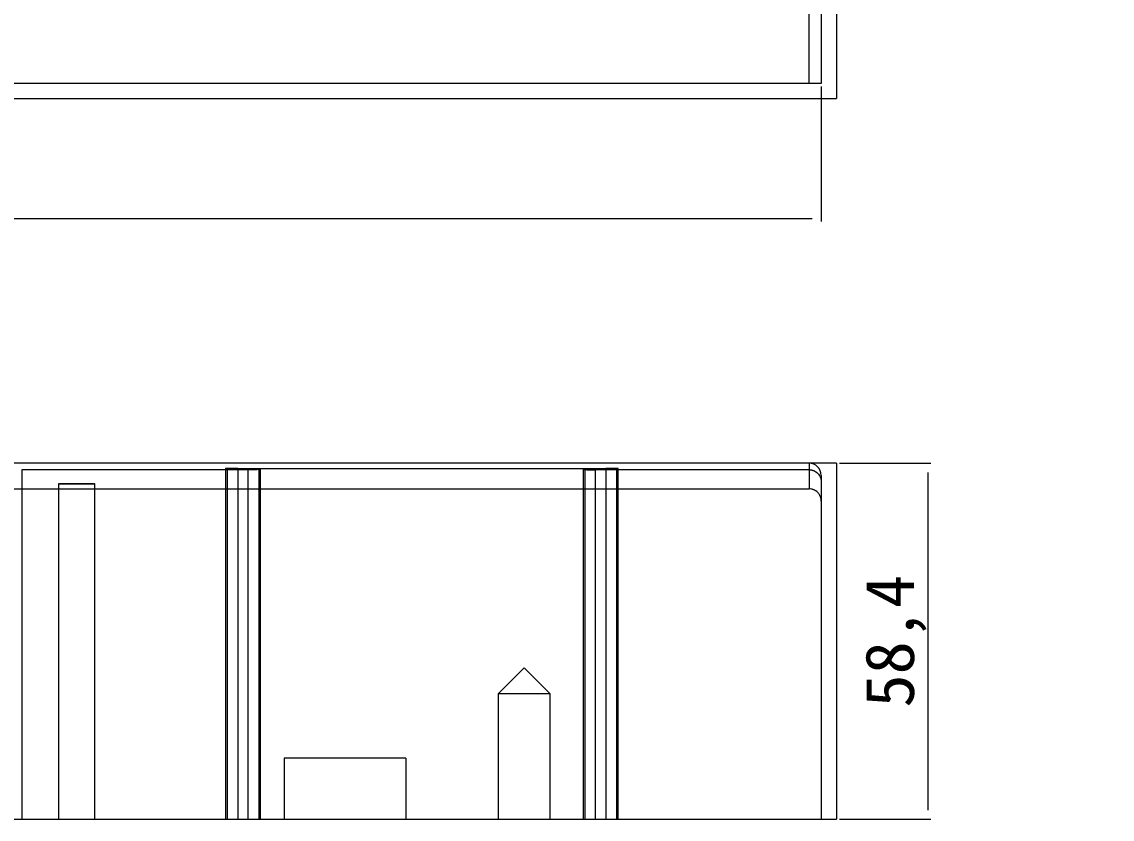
# Model space of a CAD drawing. Header units: millimetres. Extents: x 13888 to 15264, y 42912 to 43706.
# Drawn here: x 14576.8 to 14755.6, y 42927.1 to 43057.9 of the extents above; entities that cross this region are included whole.
import ezdxf

# ---------------------------------------------------------------- set-up
doc = ezdxf.new("R2010")
doc.units = ezdxf.units.MM
doc.linetypes.add('DASHED', pattern=[0])
for name, color, linetype in [('DIE', 7, 'Continuous'), ('DIE_W', 1, 'Continuous'), ('dim', 4, 'Continuous')]:
    doc.layers.add(name, color=color, linetype=linetype)
doc.styles.add('_PUG_ERP', font='txt')
doc.dimstyles.new('_PUG_ERP', dxfattribs={"dimtxt": 8, "dimasz": 1.5, "dimexe": 0.5, "dimexo": 0.5, "dimgap": 0.5, "dimtad": 1, "dimtxsty": '_PUG_ERP', "dimblk": 'CLOSEDBLANK', "dimcen": 0, "dimclrd": 4, "dimclre": 4, "dimclrt": 3, "dimazin": 3, "dimtfac": 1, "dimtmove": 0, "dimatfit": 3, "dimldrblk": 'CLOSEDBLANK', "dimlwd": 9, "dimlwe": 9})

# ---------------------------------------------------------------- blocks, each defined once
blk = doc.blocks.new('*D735')
at = {"layer": 'Defpoints', "color": 0}
for p in [(14710.35, 43630.4), (14725.35, 43630.4), (13998.15, 43045.3)]:
    blk.add_point(p, dxfattribs=at)
at = {"layer": 'dim', "color": 4, "lineweight": 9}
blk.add_line((14710.85, 43630.4), (14755.56, 43630.4), dxfattribs=at)
at = {"layer": 'dim', "color": 3, "lineweight": 13, "insert": (14740.71, 43635.67), "char_height": 8, "attachment_point": 5, "style": '_PUG_ERP'}
blk.add_mtext('585,1', dxfattribs=at)
blk = doc.blocks.new('_ClosedBlank')
blk = doc.blocks.new('*D738')
at = {"layer": 'Defpoints', "color": 0}
for p in [(14710.35, 43645.4), (14710.35, 43630.4), (13998.15, 43045.3)]:
    blk.add_point(p, dxfattribs=at)
at = {"layer": 'dim', "color": 4, "lineweight": 9}
blk.add_line((14710.35, 43630.9), (14710.35, 43677.9), dxfattribs=at)
at = {"layer": 'dim', "color": 3, "lineweight": 13, "insert": (14705.09, 43661.9), "char_height": 8, "attachment_point": 5, "rotation": 90, "style": '_PUG_ERP'}
blk.add_mtext('712,2', dxfattribs=at)
blk = doc.blocks.new('*D739')
at = {"layer": 'Defpoints', "color": 0}
for p in [(14710.35, 42985.48), (14710.35, 42927.08), (14725.35, 42927.08)]:
    blk.add_point(p, dxfattribs=at)
at = {"layer": 'dim', "color": 4, "lineweight": 9}
for p, q in [((14710.85, 42985.48), (14725.85, 42985.48)), ((14725.35, 42983.98), (14725.35, 42928.58)), ((14710.85, 42927.08), (14725.85, 42927.08))]:
    blk.add_line(p, q, dxfattribs=at)
at = {"layer": 'dim', "color": 3, "lineweight": 13, "insert": (14720.09, 42956.28), "char_height": 8, "attachment_point": 5, "rotation": 90, "style": '_PUG_ERP'}
blk.add_mtext('58,4', dxfattribs=at)
blk = doc.blocks.new('*D741')
at = {"layer": 'Defpoints', "color": 0}
for p in [(14000.65, 43054.55), (14707.85, 43047.8), (14707.85, 43025.65)]:
    blk.add_point(p, dxfattribs=at)
at = {"layer": 'dim', "color": 4, "lineweight": 9}
for p, q in [((14000.65, 43054.05), (14000.65, 43025.15)), ((14707.85, 43047.3), (14707.85, 43025.15)), ((14002.15, 43025.65), (14706.35, 43025.65))]:
    blk.add_line(p, q, dxfattribs=at)
at = {"layer": 'dim', "color": 3, "lineweight": 13, "insert": (14354.25, 43030.91), "char_height": 8, "attachment_point": 5, "style": '_PUG_ERP'}
blk.add_mtext('707,2', dxfattribs=at)

msp = doc.modelspace()

# ---------------------------------------------------------------- linework, layer by layer
at = {"layer": 'DIE', "color": 2, "linetype": 'Continuous', "lineweight": 13}
for p, q in [((14705.85, 43047.827), (14705.85, 43483.572)), ((14707.85, 43483.572), (14707.85, 43047.803)), ((14705.85, 42985.479), (14557.752, 42985.479)), ((14705.85, 42985.479), (14705.85, 42981.273)), ((14707.85, 42983.479), (14707.85, 42979.271))]:
    msp.add_line(p, q, dxfattribs=at)
at = {"layer": 'DIE', "color": 155, "linetype": 'DASHED', "lineweight": 13, "ltscale": 0.909614}
for p, q in [((14576.75, 42984.416), (14576.75, 42927.075)), ((14610.423, 42984.584), (14610.423, 42927.075)), ((14612.155, 42984.624), (14612.155, 42927.075)), ((14613.887, 42927.075), (14613.887, 42984.416)), ((14615.619, 42984.459), (14615.619, 42927.075)), ((14669.083, 42984.459), (14669.083, 42927.075)), ((14670.815, 42927.075), (14670.815, 42984.416)), ((14672.547, 42984.624), (14672.547, 42927.075)), ((14674.279, 42984.584), (14674.279, 42927.075))]:
    msp.add_line(p, q, dxfattribs=at)
at = {"layer": 'DIE', "color": 223, "linetype": 'DASHED', "lineweight": 13, "ltscale": 0.909614}
for p, q in [((14582.749, 42982.098), (14582.749, 42927.075)), ((14588.749, 42927.075), (14588.749, 42982.098))]:
    msp.add_line(p, q, dxfattribs=at)
at = {"layer": 'DIE', "color": 5, "linetype": 'DASHED', "lineweight": 13, "ltscale": 0.909614}
for p, q in [((14659.134, 42951.912), (14654.881, 42947.659)), ((14663.387, 42947.659), (14659.134, 42951.912)), ((14654.881, 42947.659), (14654.881, 42927.079)), ((14663.387, 42947.659), (14654.881, 42947.659)), ((14663.387, 42927.079), (14663.387, 42947.659))]:
    msp.add_line(p, q, dxfattribs=at)
at = {"layer": 'DIE', "color": 2, "linetype": 'DASHED', "lineweight": 13, "ltscale": 0.909614}
for p, q in [((14639.75, 42937.075), (14619.75, 42937.075)), ((14619.75, 42937.075), (14619.75, 42927.075)), ((14639.75, 42937.075), (14639.75, 42927.075))]:
    msp.add_line(p, q, dxfattribs=at)
at = {"layer": 'DIE', "color": 223, "linetype": 'Continuous', "lineweight": 13}
msp.add_line((14000.65, 42927.075), (14707.85, 42927.075), dxfattribs=at)
at = {"layer": 'DIE', "color": 2, "linetype": 'Continuous', "lineweight": 13}
msp.add_arc((14705.85, 42983.479), 2, 0, 90, dxfattribs=at)
for points in [[(14002.65, 43047.827), (14237.05, 43047.827), (14471.45, 43047.827), (14705.85, 43047.827)], [(14002.65, 42981.273), (14237.05, 42981.273), (14471.45, 42981.273), (14705.85, 42981.273)]]:
    msp.add_open_spline(points, degree=3, dxfattribs=at)
for points, knots in [([(14707.85, 43047.803), (14707.85, 43047.803), (14707.837, 43047.803), (14707.799, 43047.803), (14707.783, 43047.803), (14707.755, 43047.803), (14707.745, 43047.803), (14707.722, 43047.803), (14707.711, 43047.803), (14707.648, 43047.803), (14707.587, 43047.803), (14707.496, 43047.803), (14707.468, 43047.803), (14707.438, 43047.803), (14707.418, 43047.803), (14707.407, 43047.803), (14707.355, 43047.803), (14707.311, 43047.803), (14707.173, 43047.803), (14707.072, 43047.803), (14706.936, 43047.803), (14706.908, 43047.803), (14706.851, 43047.803), (14706.823, 43047.803), (14706.736, 43047.803), (14706.619, 43047.803), (14706.496, 43047.803), (14706.402, 43047.803), (14706.37, 43047.803), (14706.307, 43047.803), (14706.274, 43047.803), (14706.113, 43047.803), (14705.982, 43047.803), (14705.85, 43047.803)], [0, 0, 0, 0, 0.125, 0.125, 0.1875, 0.1875, 0.21875, 0.21875, 0.25, 0.25, 0.375, 0.375, 0.40625, 0.421875, 0.421875, 0.4375, 0.4375, 0.5, 0.5, 0.625, 0.625, 0.65625, 0.65625, 0.6875, 0.6875, 0.75, 0.8125, 0.8125, 0.84375, 0.84375, 0.875, 0.875, 1, 1, 1, 1]), ([(14585.749, 42982.175), (14585.65, 42982.175), (14585.551, 42982.175), (14585.357, 42982.175), (14585.163, 42982.174), (14584.973, 42982.173), (14584.855, 42982.172), (14584.832, 42982.172), (14584.785, 42982.171), (14584.761, 42982.171), (14584.691, 42982.17), (14584.645, 42982.17), (14584.509, 42982.168), (14584.332, 42982.166), (14584.165, 42982.164), (14584.042, 42982.162), (14583.982, 42982.161), (14583.923, 42982.159), (14583.884, 42982.159), (14583.865, 42982.158), (14583.769, 42982.156), (14583.624, 42982.153), (14583.427, 42982.147), (14583.31, 42982.143), (14583.241, 42982.14), (14583.228, 42982.14), (14583.201, 42982.139), (14583.188, 42982.138), (14583.15, 42982.137), (14583.126, 42982.136), (14583.057, 42982.132), (14582.973, 42982.128), (14582.907, 42982.123), (14582.864, 42982.119), (14582.851, 42982.118), (14582.827, 42982.115), (14582.816, 42982.114), (14582.787, 42982.11), (14582.759, 42982.105), (14582.744, 42982.098), (14582.754, 42982.093), (14582.766, 42982.089), (14582.768, 42982.089), (14582.774, 42982.088), (14582.784, 42982.086), (14582.797, 42982.084), (14582.826, 42982.08), (14582.873, 42982.075), (14582.939, 42982.07), (14582.995, 42982.067), (14583.015, 42982.065), (14583.047, 42982.064), (14583.058, 42982.063), (14583.08, 42982.062), (14583.137, 42982.059), (14583.25, 42982.054), (14583.424, 42982.048), (14583.556, 42982.044), (14583.644, 42982.042), (14583.662, 42982.041), (14583.697, 42982.041), (14583.751, 42982.039), (14583.807, 42982.038), (14583.921, 42982.036), (14584.078, 42982.032), (14584.246, 42982.03), (14584.376, 42982.028), (14584.42, 42982.027), (14584.509, 42982.026), (14584.555, 42982.026), (14584.691, 42982.024), (14584.875, 42982.023), (14585.065, 42982.021), (14585.209, 42982.021), (14585.282, 42982.02), (14585.355, 42982.02), (14585.404, 42982.02), (14585.429, 42982.02), (14585.552, 42982.019), (14585.65, 42982.019), (14585.846, 42982.019), (14586.041, 42982.019), (14586.235, 42982.02), (14586.356, 42982.021), (14586.38, 42982.021), (14586.428, 42982.021), (14586.452, 42982.021), (14586.524, 42982.022), (14586.572, 42982.022), (14586.713, 42982.023), (14586.897, 42982.025), (14587.074, 42982.027), (14587.204, 42982.029), (14587.268, 42982.03), (14587.331, 42982.031), (14587.373, 42982.032), (14587.394, 42982.032), (14587.497, 42982.034), (14587.654, 42982.037), (14587.872, 42982.042), (14588.004, 42982.046), (14588.098, 42982.049), (14588.128, 42982.05), (14588.187, 42982.052), (14588.215, 42982.053), (14588.297, 42982.056), (14588.398, 42982.061), (14588.482, 42982.065), (14588.538, 42982.069), (14588.556, 42982.07), (14588.581, 42982.072), (14588.589, 42982.073), (14588.605, 42982.074), (14588.642, 42982.077), (14588.696, 42982.082), (14588.739, 42982.09), (14588.749, 42982.095), (14588.749, 42982.098), (14588.749, 42982.099), (14588.747, 42982.1), (14588.745, 42982.102), (14588.739, 42982.104), (14588.725, 42982.108), (14588.697, 42982.113), (14588.649, 42982.118), (14588.607, 42982.121), (14588.591, 42982.123), (14588.566, 42982.124), (14588.558, 42982.125), (14588.54, 42982.126), (14588.494, 42982.129), (14588.4, 42982.134), (14588.3, 42982.139), (14588.191, 42982.143), (14588.133, 42982.145), (14588.007, 42982.149), (14587.875, 42982.153), (14587.658, 42982.158), (14587.501, 42982.161), (14587.399, 42982.163), (14587.378, 42982.163), (14587.336, 42982.164), (14587.315, 42982.164), (14587.252, 42982.165), (14587.209, 42982.166), (14587.079, 42982.167), (14586.902, 42982.17), (14586.718, 42982.171), (14586.577, 42982.172), (14586.506, 42982.173), (14586.434, 42982.173), (14586.386, 42982.174), (14586.362, 42982.174), (14586.24, 42982.174), (14586.045, 42982.175), (14585.848, 42982.175), (14585.749, 42982.175)], [0, 0, 0, 0, 0.015625, 0.015625, 0.03125, 0.046875, 0.046875, 0.0507812, 0.0507812, 0.0546875, 0.0546875, 0.0625, 0.0625, 0.078125, 0.09375, 0.09375, 0.1015625, 0.1054687, 0.1054687, 0.109375, 0.109375, 0.125, 0.140625, 0.15625, 0.15625, 0.1601562, 0.1601562, 0.1640625, 0.1640625, 0.171875, 0.171875, 0.1875, 0.203125, 0.203125, 0.2109375, 0.2109375, 0.21875, 0.21875, 0.234375, 0.25, 0.265625, 0.265625, 0.2695312, 0.2695312, 0.2734375, 0.28125, 0.28125, 0.296875, 0.3125, 0.3125, 0.3203125, 0.3203125, 0.3242187, 0.3242187, 0.328125, 0.34375, 0.359375, 0.375, 0.375, 0.3789062, 0.3789062, 0.3828125, 0.390625, 0.390625, 0.40625, 0.421875, 0.421875, 0.4296875, 0.4296875, 0.4375, 0.4375, 0.453125, 0.46875, 0.46875, 0.4765625, 0.4804687, 0.4804687, 0.484375, 0.484375, 0.5, 0.5, 0.515625, 0.53125, 0.53125, 0.5351562, 0.5351562, 0.5390625, 0.5390625, 0.546875, 0.546875, 0.5625, 0.578125, 0.578125, 0.5859375, 0.5898437, 0.5898437, 0.59375, 0.59375, 0.609375, 0.625, 0.640625, 0.640625, 0.6484375, 0.6484375, 0.65625, 0.65625, 0.671875, 0.6875, 0.6875, 0.6953125, 0.6953125, 0.6992187, 0.6992187, 0.703125, 0.71875, 0.734375, 0.75, 0.75, 0.7539062, 0.7539062, 0.7578125, 0.765625, 0.765625, 0.78125, 0.796875, 0.796875, 0.8046875, 0.8046875, 0.8085937, 0.8085937, 0.8125, 0.828125, 0.84375, 0.84375, 0.859375, 0.859375, 0.875, 0.890625, 0.90625, 0.90625, 0.9101563, 0.9101563, 0.9140625, 0.9140625, 0.921875, 0.921875, 0.9375, 0.953125, 0.953125, 0.9609375, 0.9648438, 0.9648438, 0.96875, 0.96875, 0.984375, 1, 1, 1, 1]), ([(14707.85, 42979.271), (14707.85, 42979.403), (14707.837, 42979.533), (14707.799, 42979.725), (14707.783, 42979.788), (14707.755, 42979.882), (14707.745, 42979.914), (14707.722, 42979.976), (14707.711, 42980.006), (14707.648, 42980.158), (14707.587, 42980.273), (14707.496, 42980.409), (14707.468, 42980.449), (14707.438, 42980.488), (14707.418, 42980.514), (14707.407, 42980.527), (14707.355, 42980.591), (14707.311, 42980.639), (14707.173, 42980.778), (14707.072, 42980.86), (14706.936, 42980.952), (14706.908, 42980.97), (14706.851, 42981.004), (14706.823, 42981.02), (14706.736, 42981.066), (14706.619, 42981.122), (14706.496, 42981.166), (14706.402, 42981.195), (14706.37, 42981.203), (14706.307, 42981.219), (14706.274, 42981.227), (14706.113, 42981.259), (14705.982, 42981.272), (14705.85, 42981.272)], [0, 0, 0, 0, 0.125, 0.125, 0.1875, 0.1875, 0.21875, 0.21875, 0.25, 0.25, 0.375, 0.375, 0.40625, 0.421875, 0.421875, 0.4375, 0.4375, 0.5, 0.5, 0.625, 0.625, 0.65625, 0.65625, 0.6875, 0.6875, 0.75, 0.8125, 0.8125, 0.84375, 0.84375, 0.875, 0.875, 1, 1, 1, 1])]:
    msp.add_open_spline(points, degree=3, knots=knots, dxfattribs=at)
at = {"layer": 'DIE', "color": 2, "linetype": 'DASHED', "lineweight": 13, "ltscale": 0.909614}
msp.add_open_spline([(14705.85, 42984.416), (14705.982, 42984.416), (14706.112, 42984.403), (14706.304, 42984.365), (14706.367, 42984.349), (14706.461, 42984.321), (14706.493, 42984.31), (14706.555, 42984.288), (14706.585, 42984.276), (14706.737, 42984.214), (14706.851, 42984.152), (14706.987, 42984.062), (14707.027, 42984.033), (14707.067, 42984.004), (14707.093, 42983.983), (14707.106, 42983.973), (14707.169, 42983.921), (14707.218, 42983.877), (14707.356, 42983.739), (14707.439, 42983.638), (14707.53, 42983.501), (14707.548, 42983.474), (14707.582, 42983.417), (14707.598, 42983.389), (14707.644, 42983.302), (14707.7, 42983.184), (14707.744, 42983.062), (14707.773, 42982.968), (14707.782, 42982.936), (14707.798, 42982.872), (14707.805, 42982.84), (14707.837, 42982.679), (14707.85, 42982.548), (14707.85, 42982.416)], degree=3, knots=[0, 0, 0, 0, 0.125, 0.125, 0.1875, 0.1875, 0.21875, 0.21875, 0.25, 0.25, 0.375, 0.375, 0.40625, 0.421875, 0.421875, 0.4375, 0.4375, 0.5, 0.5, 0.625, 0.625, 0.65625, 0.65625, 0.6875, 0.6875, 0.75, 0.8125, 0.8125, 0.84375, 0.84375, 0.875, 0.875, 1, 1, 1, 1], dxfattribs=at)
at = {"layer": 'DIE_W', "color": 1, "linetype": 'DASHED', "lineweight": 13, "ltscale": 0.909614}
for p, q in [((14613.887, 42984.416), (14576.75, 42984.416)), ((14610.155, 42984.597), (14610.155, 42927.075)), ((14612.155, 42984.624), (14672.547, 42984.624)), ((14615.887, 42927.075), (14615.887, 42984.445)), ((14668.815, 42984.445), (14668.815, 42927.075)), ((14705.85, 42984.416), (14670.815, 42984.416)), ((14674.547, 42927.075), (14674.547, 42984.597))]:
    msp.add_line(p, q, dxfattribs=at)
at = {"layer": 'DIE_W', "color": 1, "linetype": 'Continuous', "lineweight": 13}
msp.add_line((14707.85, 42979.271), (14707.85, 42927.075), dxfattribs=at)
at = {"layer": 'DIE_W', "color": 1, "linetype": 'DASHED', "lineweight": 13, "ltscale": 0.909614}
for points, knots in [([(14612.155, 42984.624), (14612.067, 42984.624), (14611.979, 42984.623), (14611.807, 42984.623), (14611.722, 42984.623), (14611.596, 42984.623), (14611.554, 42984.622), (14611.491, 42984.622), (14611.471, 42984.622), (14611.429, 42984.622), (14611.409, 42984.622), (14611.308, 42984.621), (14611.152, 42984.62), (14611.007, 42984.619), (14610.92, 42984.618), (14610.903, 42984.618), (14610.869, 42984.617), (14610.819, 42984.617), (14610.771, 42984.616), (14610.679, 42984.615), (14610.622, 42984.614), (14610.542, 42984.613), (14610.517, 42984.612), (14610.468, 42984.611), (14610.445, 42984.611), (14610.379, 42984.609), (14610.302, 42984.607), (14610.246, 42984.605), (14610.217, 42984.604), (14610.212, 42984.604), (14610.202, 42984.603), (14610.197, 42984.603), (14610.185, 42984.602), (14610.177, 42984.601), (14610.16, 42984.6), (14610.155, 42984.598), (14610.155, 42984.597), (14610.156, 42984.596), (14610.16, 42984.595), (14610.162, 42984.595), (14610.166, 42984.594), (14610.169, 42984.594), (14610.183, 42984.593), (14610.2, 42984.591), (14610.245, 42984.589), (14610.273, 42984.588), (14610.323, 42984.586), (14610.341, 42984.586), (14610.38, 42984.585), (14610.401, 42984.584), (14610.423, 42984.584)], [0, 0, 0, 0, 0.0625, 0.0625, 0.125, 0.125, 0.15625, 0.15625, 0.171875, 0.171875, 0.1875, 0.1875, 0.25, 0.3125, 0.3125, 0.328125, 0.328125, 0.34375, 0.375, 0.375, 0.4375, 0.4375, 0.46875, 0.46875, 0.5, 0.5, 0.5625, 0.625, 0.625, 0.640625, 0.640625, 0.65625, 0.65625, 0.6875, 0.6875, 0.75, 0.75, 0.78125, 0.78125, 0.796875, 0.796875, 0.8125, 0.8125, 0.875, 0.875, 0.9375, 0.9375, 0.96875, 0.96875, 1, 1, 1, 1]), ([(14615.619, 42984.459), (14615.663, 42984.458), (14615.701, 42984.457), (14615.768, 42984.455), (14615.796, 42984.454), (14615.83, 42984.452), (14615.84, 42984.451), (14615.852, 42984.45), (14615.856, 42984.45), (14615.864, 42984.449), (14615.867, 42984.449), (14615.881, 42984.448), (14615.892, 42984.445), (14615.881, 42984.443), (14615.867, 42984.441), (14615.864, 42984.441), (14615.856, 42984.44), (14615.845, 42984.439), (14615.83, 42984.438), (14615.796, 42984.436), (14615.768, 42984.435), (14615.718, 42984.433), (14615.7, 42984.433), (14615.662, 42984.432), (14615.641, 42984.431), (14615.575, 42984.43), (14615.478, 42984.427), (14615.364, 42984.426), (14615.286, 42984.424), (14615.271, 42984.424), (14615.239, 42984.424), (14615.222, 42984.424), (14615.173, 42984.423), (14615.139, 42984.423), (14615.035, 42984.421), (14614.963, 42984.421), (14614.85, 42984.42), (14614.812, 42984.419), (14614.753, 42984.419), (14614.733, 42984.419), (14614.693, 42984.419), (14614.673, 42984.418), (14614.572, 42984.418), (14614.489, 42984.417), (14614.321, 42984.417), (14614.236, 42984.417), (14614.106, 42984.416), (14614.063, 42984.416), (14613.975, 42984.416), (14613.931, 42984.416), (14613.887, 42984.416)], [0, 0, 0, 0, 0.0625, 0.0625, 0.125, 0.125, 0.15625, 0.15625, 0.171875, 0.171875, 0.1875, 0.1875, 0.25, 0.3125, 0.3125, 0.328125, 0.328125, 0.34375, 0.375, 0.375, 0.4375, 0.4375, 0.46875, 0.46875, 0.5, 0.5, 0.5625, 0.625, 0.625, 0.640625, 0.640625, 0.65625, 0.65625, 0.6875, 0.6875, 0.75, 0.75, 0.78125, 0.78125, 0.796875, 0.796875, 0.8125, 0.8125, 0.875, 0.875, 0.9375, 0.9375, 0.96875, 0.96875, 1, 1, 1, 1]), ([(14669.083, 42984.459), (14669.061, 42984.459), (14669.04, 42984.458), (14669.001, 42984.457), (14668.983, 42984.457), (14668.933, 42984.455), (14668.905, 42984.454), (14668.86, 42984.451), (14668.843, 42984.45), (14668.829, 42984.449), (14668.827, 42984.448), (14668.822, 42984.448), (14668.82, 42984.447), (14668.816, 42984.446), (14668.815, 42984.446), (14668.815, 42984.444), (14668.821, 42984.443), (14668.838, 42984.441), (14668.845, 42984.44), (14668.858, 42984.439), (14668.862, 42984.439), (14668.872, 42984.438), (14668.878, 42984.438), (14668.906, 42984.436), (14668.962, 42984.434), (14669.039, 42984.432), (14669.105, 42984.43), (14669.128, 42984.43), (14669.177, 42984.429), (14669.202, 42984.428), (14669.282, 42984.426), (14669.339, 42984.426), (14669.431, 42984.424), (14669.479, 42984.424), (14669.529, 42984.423), (14669.563, 42984.423), (14669.58, 42984.422), (14669.668, 42984.421), (14669.813, 42984.42), (14669.968, 42984.419), (14670.069, 42984.418), (14670.09, 42984.418), (14670.131, 42984.418), (14670.152, 42984.418), (14670.214, 42984.417), (14670.256, 42984.417), (14670.382, 42984.417), (14670.467, 42984.417), (14670.64, 42984.416), (14670.727, 42984.416), (14670.815, 42984.416)], [0, 0, 0, 0, 0.03125, 0.03125, 0.0625, 0.0625, 0.125, 0.125, 0.1875, 0.1875, 0.203125, 0.203125, 0.21875, 0.21875, 0.25, 0.25, 0.3125, 0.3125, 0.34375, 0.34375, 0.359375, 0.359375, 0.375, 0.375, 0.4375, 0.5, 0.5, 0.53125, 0.53125, 0.5625, 0.5625, 0.625, 0.625, 0.65625, 0.671875, 0.671875, 0.6875, 0.6875, 0.75, 0.8125, 0.8125, 0.828125, 0.828125, 0.84375, 0.84375, 0.875, 0.875, 0.9375, 0.9375, 1, 1, 1, 1]), ([(14674.279, 42984.584), (14674.323, 42984.585), (14674.362, 42984.586), (14674.428, 42984.588), (14674.456, 42984.589), (14674.49, 42984.591), (14674.5, 42984.591), (14674.513, 42984.592), (14674.517, 42984.593), (14674.524, 42984.593), (14674.527, 42984.593), (14674.541, 42984.595), (14674.553, 42984.597), (14674.541, 42984.6), (14674.527, 42984.601), (14674.524, 42984.601), (14674.517, 42984.602), (14674.505, 42984.603), (14674.49, 42984.604), (14674.456, 42984.605), (14674.428, 42984.606), (14674.379, 42984.608), (14674.361, 42984.608), (14674.322, 42984.609), (14674.301, 42984.61), (14674.235, 42984.611), (14674.139, 42984.613), (14674.024, 42984.615), (14673.947, 42984.616), (14673.931, 42984.616), (14673.899, 42984.617), (14673.883, 42984.617), (14673.833, 42984.617), (14673.799, 42984.618), (14673.696, 42984.619), (14673.623, 42984.619), (14673.511, 42984.62), (14673.472, 42984.621), (14673.413, 42984.621), (14673.394, 42984.621), (14673.354, 42984.621), (14673.333, 42984.621), (14673.232, 42984.622), (14673.149, 42984.622), (14672.982, 42984.623), (14672.896, 42984.623), (14672.767, 42984.623), (14672.723, 42984.623), (14672.635, 42984.624), (14672.591, 42984.624), (14672.547, 42984.624)], [0, 0, 0, 0, 0.0625, 0.0625, 0.125, 0.125, 0.15625, 0.15625, 0.171875, 0.171875, 0.1875, 0.1875, 0.25, 0.3125, 0.3125, 0.328125, 0.328125, 0.34375, 0.375, 0.375, 0.4375, 0.4375, 0.46875, 0.46875, 0.5, 0.5, 0.5625, 0.625, 0.625, 0.640625, 0.640625, 0.65625, 0.65625, 0.6875, 0.6875, 0.75, 0.75, 0.78125, 0.78125, 0.796875, 0.796875, 0.8125, 0.8125, 0.875, 0.875, 0.9375, 0.9375, 0.96875, 0.96875, 1, 1, 1, 1])]:
    msp.add_open_spline(points, degree=3, knots=knots, dxfattribs=at)
at = {"layer": 'dim', "color": 252, "linetype": 'DASHED', "lineweight": 13, "ltscale": 0.2}
for p, q in [((14710.35, 43630.403), (14710.35, 43045.303)), ((13998.15, 43045.303), (14710.35, 43045.303)), ((14710.35, 42985.479), (13998.15, 42985.479)), ((14710.35, 42985.479), (14710.35, 42927.075)), ((13998.15, 42927.075), (14710.35, 42927.075))]:
    msp.add_line(p, q, dxfattribs=at)

# ---------------------------------------------------------------- dimensions: what is measured, and where the dimension line sits
at = {"layer": 'dim', "lineweight": 13}
for offset, dtype, picture, middle in [((0, 15), 1, '*D738', (14705.088, 43661.903)), ((15, 0), 0, '*D735', (14740.707, 43635.665))]:
    dim = msp.add_ordinate_dim(feature_location=(14710.35, 43630.403), offset=offset, dtype=dtype, origin=(13998.15, 43045.303), dimstyle='_PUG_ERP', dxfattribs=at)
    dim.commit()
    dim.dimension.update_dxf_attribs({"geometry": picture, "text_midpoint": middle})
dim = msp.add_linear_dim(base=(14707.85, 43025.652), p1=(14000.65, 43054.548), p2=(14707.85, 43047.803), dimstyle='_PUG_ERP', dxfattribs=at)
dim.commit()
dim.dimension.update_dxf_attribs({"geometry": '*D741', "text_midpoint": (14354.25, 43030.914)})
dim = msp.add_linear_dim(base=(14725.35, 42927.075), p1=(14710.35, 42985.479), p2=(14710.35, 42927.075), angle=90, dimstyle='_PUG_ERP', dxfattribs=at)
dim.commit()
dim.dimension.update_dxf_attribs({"geometry": '*D739', "text_midpoint": (14720.088, 42956.277)})

doc.saveas('drawing.dxf')
